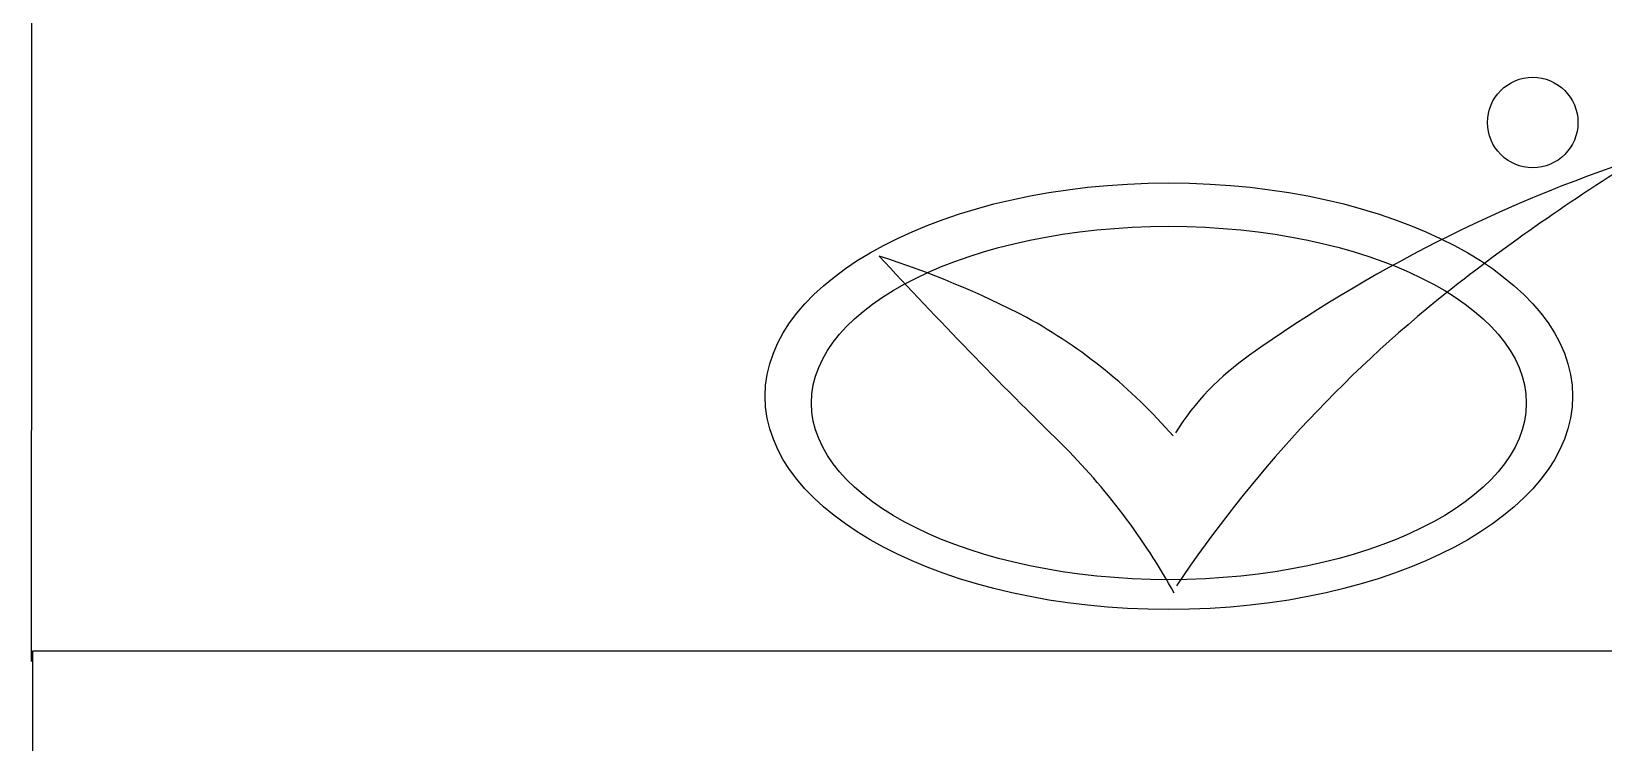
# Model space of a CAD drawing. Extents: x 0 to 841, y 0 to 594.
# Drawn here: x 648.78 to 682.64, y 82.26 to 97.57 of the extents above; entities that cross this region are included whole.
import ezdxf

# ---------------------------------------------------------------- set-up
doc = ezdxf.new("R2010")
doc.units = 0
doc.layers.add('01-LIN-025-A', color=7, linetype='Continuous')
doc.layers.add('35-TXT-025', color=7, linetype='Continuous')

# ---------------------------------------------------------------- blocks, each defined once
blk = doc.blocks.new('VETHOF')
at = {"layer": '35-TXT-025'}
blk.add_circle((-1.426, 0.475), 0.605, dxfattribs=at)
for centre, radius, start, end in [((13.93, -22.682), 26.618, 121.5563, 128.3285), ((6.122, -18.574), 19.557, 108.2412, 125.4198), ((37.248, 42.28), 64.407, 222.59474, 225.70321), ((-14.078, -13.488), 12.79, 62.6066, 72.1906), ((8.368, -15.523), 17.553, 128.5803, 146.05), ((-11.708, -8.474), 7.251, 41.0115, 61.0067), ((-3.159, -5.598), 3.604, 124.7387, 147.7308), ((-14.024, -10.14), 8.919, 28.965, 45.1389)]:
    blk.add_arc(centre, radius, start, end, dxfattribs=at)
for centre, major_axis, ratio in [((-6.293, -3.186), (5.4, 0), 0.528293), ((-6.293, -3.276), (4.781, 0), 0.49425)]:
    blk.add_ellipse(centre, major_axis=major_axis, ratio=ratio, dxfattribs=at)

msp = doc.modelspace()

# ---------------------------------------------------------------- linework, layer by layer
at = {"layer": '01-LIN-025-A'}
msp.add_lwpolyline([(648.78, 84.001), (648.838, 163.669), (829.263, 163.669)], dxfattribs=at)
msp.add_lwpolyline([(648.81, 84.229), (829.271, 84.229), (829.271, 10.406), (648.81, 10.406)], close=True, dxfattribs=at)

# ---------------------------------------------------------------- block references
at = {"layer": '35-TXT-025', "xscale": 1.6105100000000008, "yscale": 1.6105100000000006}
msp.add_blockref('VETHOF', (683.416, 94.845), dxfattribs=at)

doc.saveas('drawing.dxf')
